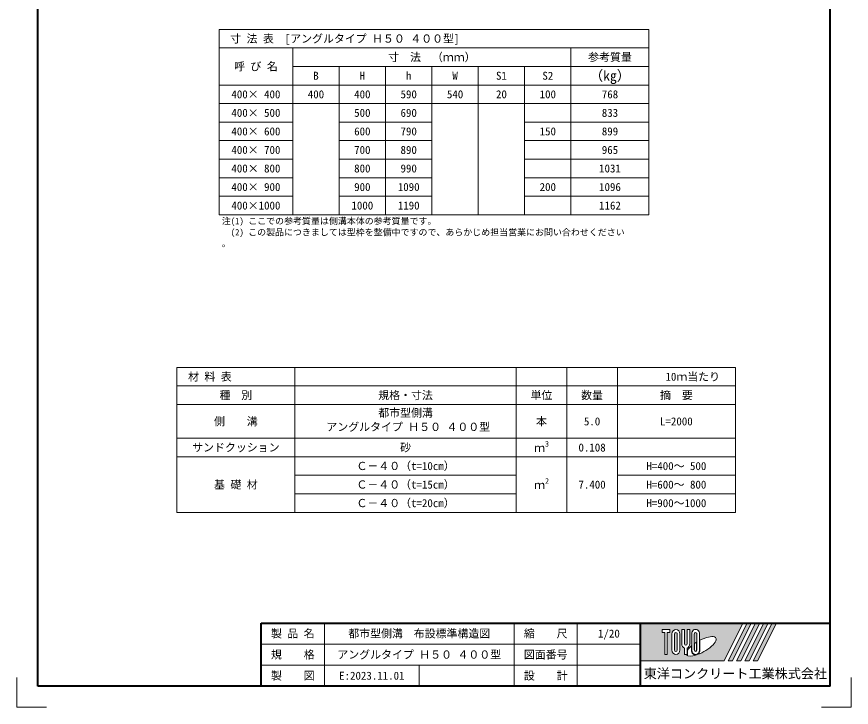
# Model space of a CAD drawing. Units: millimetres at full size; details may follow other scales. Extents: x 87398 to 114821, y -118528 to -105583.
# Drawn here: x 87398 to 91358, y -118428 to -115151 of the extents above; entities that cross this region are included whole.
import ezdxf
from ezdxf.enums import TextEntityAlignment as Align

# ---------------------------------------------------------------- set-up
doc = ezdxf.new("R2010")
doc.units = ezdxf.units.MM
doc.header["$LTSCALE"] = 25
for name, color, linetype, lineweight in [('Defpoints_2', 8, 'Continuous', 0), ('図枠', 7, 'Continuous', 5), ('寸法・材料表', 7, 'Continuous', 13)]:
    doc.layers.add(name, color=color, linetype=linetype, lineweight=lineweight)
doc.styles.add('ＭＳ ゴシック', font='')
doc.styles.get('ＭＳ ゴシック').set_extended_font_data('MS Gothic')

msp = doc.modelspace()

# ---------------------------------------------------------------- hatches: boundary and pattern name
at = {"layer": '図枠'}
h = msp.add_hatch(color=256, dxfattribs=at)
h.paths.add_polyline_path([(90357.6, -118028.12), (90357.6, -118208.12), (90753.6, -118208.12), (90843.6, -118028.12)])
edge = h.paths.add_edge_path(flags=16)
edge.add_ellipse((90645.12, -118138.93), major_axis=(70.52378, 39.47493), ratio=0.34714733547206955, start_angle=-144.3112160097977, end_angle=72.18990336618839, ccw=False)
edge.add_ellipse((90619.01, -118155.97), major_axis=(-0, 24), ratio=0.8463541666666666, start_angle=-160.70345628558343, end_angle=-90.00000000003429)
edge.add_line((90639.32, -118155.97), (90639.32, -118110.22))
edge = h.paths.add_edge_path(flags=16)
edge.add_ellipse((90619.01, -118080.28), major_axis=(-0, 22.15385), ratio=0.8463541725441261, start_angle=-90.00000000003786, end_angle=89.99999999996243, ccw=False)
edge.add_line((90637.76, -118080.28), (90637.76, -118155.97))
edge.add_ellipse((90619.01, -118155.97), major_axis=(-0, 22.15385), ratio=0.8463541725441261, start_angle=90, end_angle=-90, ccw=False)
edge.add_line((90600.26, -118155.97), (90600.26, -118080.28))
edge = h.paths.add_edge_path(flags=16)
edge.add_line((90625.26, -118080.28), (90625.26, -118155.97))
edge.add_ellipse((90619.01, -118155.97), major_axis=(-0, 7.38462), ratio=0.8463542107476151, start_angle=90, end_angle=-90, ccw=False)
edge.add_line((90612.76, -118155.97), (90612.76, -118080.28))
edge.add_ellipse((90619.01, -118080.28), major_axis=(-0, 7.38462), ratio=0.8463542107476151, start_angle=-90.00000000011352, end_angle=89.999999999887, ccw=False)
edge = h.paths.add_edge_path(flags=16)
edge.add_line((90623.69, -118118.96), (90623.69, -118155.97))
edge.add_ellipse((90619.01, -118155.97), major_axis=(0, 5.53846), ratio=0.8463540961371586, start_angle=90.00000000015052, end_angle=-89.99999999984993, ccw=False)
edge.add_line((90614.32, -118155.97), (90614.32, -118125.02))
edge.add_ellipse((90645.12, -118138.93), major_axis=(70.52378, 39.47493), ratio=0.3471473354720695, start_angle=107.79174171422798, end_angle=126.47131871370067, ccw=False)
edge = h.paths.add_edge_path(flags=16)
edge.add_line((90590.88, -118058.12), (90590.88, -118125.97))
edge.add_ellipse((90572.13, -118125.97), major_axis=(0, 22.15385), ratio=0.8463541725441261, start_angle=-163.34116638240334, end_angle=-89.99999999996226, ccw=False)
edge.add_line((90578.38, -118146.86), (90578.38, -118178.12))
edge.add_line((90578.38, -118178.12), (90565.88, -118178.12))
edge.add_line((90565.88, -118178.12), (90565.88, -118146.86))
edge.add_ellipse((90572.13, -118125.97), major_axis=(-0, 22.15385), ratio=0.8463541725441261, start_angle=89.99999999996243, end_angle=163.34116638240332, ccw=False)
edge.add_line((90553.38, -118125.97), (90553.38, -118058.12))
edge.add_line((90553.38, -118058.12), (90565.88, -118058.12))
edge.add_line((90565.88, -118058.12), (90565.88, -118125.97))
edge.add_ellipse((90572.13, -118125.97), major_axis=(-0, 7.38462), ratio=0.8463542107476151, start_angle=89.99999999999999, end_angle=-90.00000000000001)
edge.add_line((90578.38, -118125.97), (90578.38, -118058.12))
edge.add_line((90578.38, -118058.12), (90590.88, -118058.12))
edge = h.paths.add_edge_path(flags=16)
edge.add_line((90598.69, -118136.86), (90598.69, -118155.97))
edge.add_ellipse((90619.01, -118155.97), major_axis=(-0, 24), ratio=0.8463541666666666, start_angle=89.99999999999999, end_angle=-171.5442700514831)
edge.add_ellipse((90645.12, -118138.93), major_axis=(70.52378, 39.47493), ratio=0.34714733547206955, start_angle=-178.6495357247095, end_angle=-148.29244213023435, ccw=False)
edge.add_line((90575.69, -118179.97), (90579.94, -118179.97))
edge.add_line((90579.94, -118179.97), (90579.94, -118156.57))
edge.add_ellipse((90645.12, -118138.93), major_axis=(70.52378, 39.47493), ratio=0.3471473354720695, start_angle=148.21912047118397, end_angle=165.90812170313026, ccw=False)
edge = h.paths.add_edge_path(flags=16)
edge.add_ellipse((90525.26, -118080.28), major_axis=(-0, 22.15385), ratio=0.8463541725441261, start_angle=-90, end_angle=90, ccw=False)
edge.add_line((90544.01, -118080.28), (90544.01, -118155.97))
edge.add_ellipse((90525.26, -118155.97), major_axis=(-0, 22.15385), ratio=0.8463541725441261, start_angle=89.99999999996243, end_angle=-90.00000000003786, ccw=False)
edge.add_line((90506.51, -118155.97), (90506.51, -118080.28))
edge = h.paths.add_edge_path(flags=16)
edge.add_line((90531.51, -118080.28), (90531.51, -118155.97))
edge.add_ellipse((90525.26, -118155.97), major_axis=(-0, 7.38462), ratio=0.8463542107476151, start_angle=90, end_angle=-90, ccw=False)
edge.add_line((90519.01, -118155.97), (90519.01, -118080.28))
edge.add_ellipse((90525.26, -118080.28), major_axis=(-0, 7.38462), ratio=0.8463542107476151, start_angle=-90.00000000011352, end_angle=89.999999999887, ccw=False)
h.paths.add_polyline_path([(90497.13, -118058.12), (90497.13, -118072.89), (90484.63, -118072.89), (90484.63, -118178.12), (90472.13, -118178.12), (90472.13, -118072.89), (90459.63, -118072.89), (90459.63, -118058.12)], flags=16)
for points in [[(90773.4, -118208.12), (90793.2, -118208.12), (90883.2, -118028.12), (90863.4, -118028.12)], [(90922.8, -118028.12), (90903, -118028.12), (90813, -118208.12), (90832.8, -118208.12)], [(90962.4, -118028.12), (90942.6, -118028.12), (90852.6, -118208.12), (90872.4, -118208.12)], [(91002, -118028.12), (90982.2, -118028.12), (90892.2, -118208.12), (90912, -118208.12)]]:
    msp.add_hatch(color=256, dxfattribs=at).paths.add_polyline_path(points)

# ---------------------------------------------------------------- linework, layer by layer
at = {"layer": 'Defpoints_2'}
for p, q in [((88357.6, -115210.8), (90397.6, -115210.8)), ((88357.6, -115210.8), (88357.6, -115298.8)), ((90397.6, -115210.8), (90397.6, -115298.8)), ((90027.6, -115386.8), (90397.6, -115386.8)), ((88707.6, -115562.8), (88927.6, -115562.8)), ((89367.6, -115562.8), (90027.6, -115562.8)), ((89807.6, -115738.8), (90027.6, -115738.8)), ((89807.6, -115826.8), (90027.6, -115826.8)), ((89807.6, -116002.8), (90027.6, -116002.8)), ((88157.6, -116815.14), (90807.6, -116815.14)), ((88157.6, -116815.14), (88157.6, -116903.14)), ((88717.6, -116815.14), (88717.6, -116903.14)), ((89767.6, -116815.14), (89767.6, -116903.14)), ((90007.6, -116815.14), (90007.6, -116903.14)), ((90247.6, -116815.14), (90247.6, -116903.14)), ((90807.6, -116815.14), (90807.6, -116903.14))]:
    msp.add_line(p, q, dxfattribs=at)
at = {"layer": 'Defpoints_2', "color": 1, "lineweight": 13}
for p, q in [((87397.6, -118286.7), (87397.6, -118428.12)), ((91357.6, -118286.7), (91357.6, -118428.12)), ((87397.6, -118428.12), (87539.02, -118428.12)), ((91357.6, -118428.12), (91216.18, -118428.12))]:
    msp.add_line(p, q, dxfattribs=at)
at = {"layer": '図枠', "lineweight": 40}
for p, q in [((87497.6, -118328.12), (87497.6, -112828.12)), ((91257.6, -118328.12), (91257.6, -112828.12)), ((88557.6, -118028.12), (91257.6, -118028.12)), ((88557.6, -118328.12), (88557.6, -118028.12)), ((90357.6, -118328.12), (90357.6, -118028.12)), ((91257.6, -118328.12), (87497.6, -118328.12))]:
    msp.add_line(p, q, dxfattribs=at)
at = {"layer": '図枠', "lineweight": 13}
for p, q in [((88857.6, -118328.12), (88857.6, -118028.12)), ((89757.6, -118328.12), (89757.6, -118028.12)), ((90057.6, -118328.12), (90057.6, -118028.12)), ((88557.6, -118128.12), (90357.6, -118128.12)), ((88557.6, -118228.12), (90357.6, -118228.12)), ((89307.6, -118328.12), (89307.6, -118228.12))]:
    msp.add_line(p, q, dxfattribs=at)
at = {"layer": '図枠'}
for p, q in [((90357.6, -118028.12), (90843.6, -118028.12)), ((90843.6, -118028.12), (90753.6, -118208.12)), ((90863.4, -118028.12), (90773.4, -118208.12)), ((90883.2, -118028.12), (90793.2, -118208.12)), ((90903, -118028.12), (90813, -118208.12)), ((90922.8, -118028.12), (90832.8, -118208.12)), ((90942.6, -118028.12), (90852.6, -118208.12)), ((90863.4, -118028.12), (90883.2, -118028.12)), ((90962.4, -118028.12), (90872.4, -118208.12)), ((90982.2, -118028.12), (90892.2, -118208.12)), ((90903, -118028.12), (90922.8, -118028.12)), ((91002, -118028.12), (90912, -118208.12)), ((90942.6, -118028.12), (90962.4, -118028.12)), ((90982.2, -118028.12), (91002, -118028.12)), ((90459.63, -118058.12), (90459.63, -118072.89)), ((90459.63, -118058.12), (90497.13, -118058.12)), ((90472.13, -118072.89), (90459.63, -118072.89)), ((90472.13, -118072.89), (90472.13, -118178.12)), ((90484.63, -118072.89), (90484.63, -118178.12)), ((90497.13, -118072.89), (90484.63, -118072.89)), ((90497.13, -118058.12), (90497.13, -118072.89)), ((90506.51, -118080.28), (90506.51, -118155.97)), ((90519.01, -118155.97), (90519.01, -118080.28)), ((90531.51, -118080.28), (90531.51, -118155.97)), ((90544.01, -118155.97), (90544.01, -118080.28)), ((90553.38, -118058.12), (90565.88, -118058.12)), ((90553.38, -118125.97), (90553.38, -118058.12)), ((90565.88, -118058.12), (90565.88, -118125.97)), ((90578.38, -118058.12), (90590.88, -118058.12)), ((90578.38, -118125.97), (90578.38, -118058.12)), ((90590.88, -118058.12), (90590.88, -118125.97)), ((90600.26, -118080.28), (90600.26, -118155.97)), ((90612.76, -118155.97), (90612.76, -118080.28)), ((90625.26, -118080.28), (90625.26, -118155.97)), ((90637.76, -118155.97), (90637.76, -118080.28)), ((90614.32, -118155.97), (90614.32, -118125.02)), ((90623.69, -118118.96), (90623.69, -118155.97)), ((90639.32, -118155.97), (90639.32, -118110.22)), ((90565.88, -118146.86), (90565.88, -118178.12)), ((90578.38, -118146.86), (90578.38, -118178.12)), ((90579.94, -118156.57), (90579.94, -118179.97)), ((90598.69, -118136.86), (90598.69, -118155.97)), ((90484.63, -118178.12), (90472.13, -118178.12)), ((90578.38, -118178.12), (90565.88, -118178.12)), ((90575.69, -118179.97), (90579.94, -118179.97)), ((90357.6, -118208.12), (90753.6, -118208.12)), ((90773.4, -118208.12), (90793.2, -118208.12)), ((90813, -118208.12), (90832.8, -118208.12)), ((90852.6, -118208.12), (90872.4, -118208.12)), ((90892.2, -118208.12), (90912, -118208.12))]:
    msp.add_line(p, q, dxfattribs=at)
for centre, major_axis, ratio, start_param, end_param in [((90525.26, -118080.28), (-0, 22.15385), 0.846354, 4.71238898038469, 7.853981633974483), ((90525.26, -118080.28), (-0, 7.38462), 0.846354, 4.712388980383013, 7.853981633972813), ((90619.01, -118080.28), (-0, 22.15385), 0.846354, 4.712388980384131, 7.853981633973928), ((90619.01, -118080.28), (-0, 7.38462), 0.846354, 4.712388980383013, 7.853981633972813), ((90572.13, -118125.97), (-0, 22.15385), 0.846354, 1.5707963267943412, 2.8017557441351593), ((90572.13, -118125.97), (-0, 7.38462), 0.846354, 1.5707963267948963, 4.71238898038469), ((90572.13, -118125.97), (0, 22.15385), 0.846354, 3.4814295630444256, 4.7123889803852475), ((90645.12, -118138.93), (70.52378, 39.47493), 0.347147, 1.6817405097969969, 1.8219833196614286), ((90645.12, -118138.93), (70.52378, 39.47493), 0.347147, 4.262185332381764, 7.7429162813385854), ((90525.26, -118155.97), (-0, 22.15385), 0.846354, 1.5707963267943412, 4.712388980384131), ((90525.26, -118155.97), (-0, 7.38462), 0.846354, 1.5707963267948963, 4.71238898038469), ((90645.12, -118138.93), (70.52378, 39.47493), 0.347147, 2.0815196641224314, 2.515512607316709), ((90619.01, -118155.97), (-0, 24), 0.846354, 1.5707963267948963, 3.315467866329019), ((90619.01, -118155.97), (-0, 22.15385), 0.846354, 1.5707963267948963, 4.71238898038469), ((90619.01, -118155.97), (-0, 7.38462), 0.846354, 1.5707963267948963, 4.71238898038469), ((90619.01, -118155.97), (0, 5.53846), 0.846354, 1.5707963267971206, 4.7123889803869075), ((90619.01, -118155.97), (-0, 24), 0.846354, 3.5338438000146084, 4.712388980384183), ((90645.12, -118138.93), (70.52378, 39.47493), 0.347147, 3.209397509057236, 4.20044506328541)]:
    msp.add_ellipse(centre, major_axis=major_axis, ratio=ratio, start_param=start_param, end_param=end_param, dxfattribs=at)
at = {"layer": '寸法・材料表'}
for p, q in [((88357.6, -115298.8), (90397.6, -115298.8)), ((88357.6, -115298.8), (88357.6, -116090.8)), ((88707.6, -115298.8), (88707.6, -116090.8)), ((90027.6, -115298.8), (90027.6, -116090.8)), ((90397.6, -115298.8), (90397.6, -116090.8)), ((88707.6, -115386.8), (90027.6, -115386.8)), ((88927.6, -115386.8), (88927.6, -116090.8)), ((89147.6, -115386.8), (89147.6, -116090.8)), ((89367.6, -115386.8), (89367.6, -116090.8)), ((89587.6, -115386.8), (89587.6, -116090.8)), ((89807.6, -115386.8), (89807.6, -116090.8)), ((88357.6, -115474.8), (90397.6, -115474.8)), ((88357.6, -115562.8), (88707.6, -115562.8)), ((88927.6, -115562.8), (89367.6, -115562.8)), ((90027.6, -115562.8), (90397.6, -115562.8)), ((88357.6, -115650.8), (88707.6, -115650.8)), ((88927.6, -115650.8), (89367.6, -115650.8)), ((89807.6, -115650.8), (90397.6, -115650.8)), ((88357.6, -115738.8), (88707.6, -115738.8)), ((88927.6, -115738.8), (89367.6, -115738.8)), ((90027.6, -115738.8), (90397.6, -115738.8)), ((88357.6, -115826.8), (88707.6, -115826.8)), ((88927.6, -115826.8), (89367.6, -115826.8)), ((90027.6, -115826.8), (90397.6, -115826.8)), ((88357.6, -115914.8), (88707.6, -115914.8)), ((88927.6, -115914.8), (89367.6, -115914.8)), ((89807.6, -115914.8), (90397.6, -115914.8)), ((88357.6, -116002.8), (88707.6, -116002.8)), ((88927.6, -116002.8), (89367.6, -116002.8)), ((90027.6, -116002.8), (90397.6, -116002.8)), ((88357.6, -116090.8), (90397.6, -116090.8)), ((88157.6, -116903.14), (90807.6, -116903.14)), ((88157.6, -116903.14), (88157.6, -117503.14)), ((88717.6, -116903.14), (88717.6, -117503.14)), ((89767.6, -116903.14), (89767.6, -117503.14)), ((90007.6, -116903.14), (90007.6, -117503.14)), ((90247.6, -116903.14), (90247.6, -117503.14)), ((90807.6, -116903.14), (90807.6, -117503.14)), ((88157.6, -116991.14), (90807.6, -116991.14)), ((88157.6, -117151.14), (90807.6, -117151.14)), ((88157.6, -117239.14), (90807.6, -117239.14)), ((88717.6, -117327.14), (89767.6, -117327.14)), ((90247.6, -117327.14), (90807.6, -117327.14)), ((88717.6, -117415.14), (89767.6, -117415.14)), ((90247.6, -117415.14), (90807.6, -117415.14)), ((88157.6, -117503.14), (90807.6, -117503.14))]:
    msp.add_line(p, q, dxfattribs=at)

# ---------------------------------------------------------------- texts
at = {"layer": '図枠', "style": 'ＭＳ ゴシック'}
for s, height, p in [('製 品 名', 37.98, (88707.6, -118078.12)), ('都市型側溝\u3000布設標準構造図', 37.98, (89307.6, -118078.12)), ('縮\u3000\u3000尺', 37.98, (89907.6, -118078.12)), ('1/20', 37.98, (90207.6, -118078.12)), ('規\u3000\u3000格', 37.98, (88707.6, -118178.12)), ('アングルタイプ Ｈ５０ ４００型', 37.98, (89307.6, -118178.12)), ('図面番号', 37.98, (89907.6, -118178.12)), ('東洋コンクリート工業株式会社', 45.57, (90807.6, -118268.12)), ('製\u3000\u3000図', 37.98, (88707.6, -118278.12)), ('E:2023.11.01', 37.98, (89082.6, -118278.12)), ('設\u3000\u3000計', 37.98, (89907.6, -118278.12))]:
    msp.add_text(s, height=height, dxfattribs=at).set_placement(p, align=Align.MIDDLE_CENTER)
at = {"layer": '寸法・材料表', "style": 'ＭＳ ゴシック'}
for s, p in [('\u3000寸 法 表\u3000[アングルタイプ Ｈ５０ ４００型]', (88358.8, -115254.8)), ('\u3000材 料 表', (88158.8, -116859.14))]:
    msp.add_text(s, height=37.98, dxfattribs=at).set_placement(p, align=Align.MIDDLE_LEFT)
for s, height, p in [('寸\u3000法\u3000（ｍｍ）', 37.98, (89367.6, -115342.8)), ('参考質量', 37.98, (90212.6, -115342.8)), ('呼 び 名', 37.98, (88532.6, -115386.8)), ('B', 37.98, (88817.6, -115430.8)), ('H', 37.98, (89037.6, -115430.8)), ('h', 37.98, (89257.6, -115430.8)), ('W', 37.98, (89477.6, -115430.8)), ('S1', 37.98, (89697.6, -115430.8)), ('S2', 37.98, (89917.6, -115430.8)), ('（kg）', 47.47, (90212.6, -115430.8)), ('400× 400', 37.98, (88532.6, -115518.8)), ('400', 37.98, (88817.6, -115518.8)), ('400', 37.98, (89037.6, -115518.8)), ('590', 37.98, (89257.6, -115518.8)), ('540', 37.98, (89477.6, -115518.8)), ('20', 37.98, (89697.6, -115518.8)), ('100', 37.98, (89917.6, -115518.8)), ('768', 37.98, (90212.6, -115518.8)), ('400× 500', 37.98, (88532.6, -115606.8)), ('500', 37.98, (89037.6, -115606.8)), ('690', 37.98, (89257.6, -115606.8)), ('833', 37.98, (90212.6, -115606.8)), ('400× 600', 37.98, (88532.6, -115694.8)), ('600', 37.98, (89037.6, -115694.8)), ('790', 37.98, (89257.6, -115694.8)), ('150', 37.98, (89917.6, -115694.8)), ('899', 37.98, (90212.6, -115694.8)), ('400× 700', 37.98, (88532.6, -115782.8)), ('700', 37.98, (89037.6, -115782.8)), ('890', 37.98, (89257.6, -115782.8)), ('965', 37.98, (90212.6, -115782.8)), ('400× 800', 37.98, (88532.6, -115870.8)), ('800', 37.98, (89037.6, -115870.8)), ('990', 37.98, (89257.6, -115870.8)), ('1031', 37.98, (90212.6, -115870.8)), ('400× 900', 37.98, (88532.6, -115958.8)), ('900', 37.98, (89037.6, -115958.8)), ('1090', 37.98, (89257.6, -115958.8)), ('200', 37.98, (89917.6, -115958.8)), ('1096', 37.98, (90212.6, -115958.8)), ('400×1000', 37.98, (88532.6, -116046.8)), ('1000', 37.98, (89037.6, -116046.8)), ('1190', 37.98, (89257.6, -116046.8)), ('1162', 37.98, (90212.6, -116046.8)), ('\u3000\u3000\u300010ｍ当たり', 37.98, (90527.6, -116859.14)), ('種\u3000別', 37.98, (88437.6, -116947.14)), ('規格・寸法', 37.98, (89242.6, -116947.14)), ('単位', 37.98, (89887.6, -116947.14)), ('数量', 37.98, (90127.6, -116947.14)), ('摘\u3000要', 37.98, (90527.6, -116947.14)), ('側\u3000\u3000溝', 37.98, (88437.6, -117071.14)), ('本', 37.98, (89887.6, -117071.14)), ('5.0', 37.98, (90127.6, -117071.14)), ('L=2000', 37.98, (90527.6, -117071.14)), ('サンドクッション', 37.98, (88437.6, -117195.14)), ('砂', 37.98, (89242.6, -117195.14)), ('0.108', 37.98, (90127.6, -117195.14)), ('Ｃ－４０（t=10cm）', 37.98, (89242.6, -117283.14)), ('H=400～ 500', 37.98, (90527.6, -117283.14)), ('基 礎 材', 37.98, (88437.6, -117371.14)), ('Ｃ－４０（t=15cm）', 37.98, (89242.6, -117371.14)), ('7.400', 37.98, (90127.6, -117371.14)), ('H=600～ 800', 37.98, (90527.6, -117371.14)), ('Ｃ－４０（t=20cm）', 37.98, (89242.6, -117459.14)), ('H=900～1000', 37.98, (90527.6, -117459.14))]:
    msp.add_text(s, height=height, dxfattribs=at).set_placement(p, align=Align.MIDDLE_CENTER)
for s, height, p in [('注(1) ここでの参考質量は側溝本体の参考質量です。', 30.38, (88370.71, -116105.16)), ('\u3000(2) この製品につきましては型枠を整備中ですので、あらかじめ担当営業にお問い合わせください', 30.38, (88370.71, -116158.49)), ('。', 30.38, (88370.71, -116211.82)), ('都市型側溝', 37.98, (89113.1, -117011.9)), (' アングルタイプ Ｈ５０ ４００型', 37.98, (88841.15, -117078.57))]:
    msp.add_text(s, height=height, dxfattribs=at).set_placement(p, align=Align.TOP_LEFT)
for s, height, p in [('3', 26.58, (89904.44, -117199.27)), ('ｍ', 37.98, (89852.64, -117227.27)), ('ｍ', 37.98, (89852.64, -117403.27)), ('2', 26.58, (89904.44, -117375.27))]:
    msp.add_text(s, height=height, dxfattribs=at).set_placement(p, align=Align.BOTTOM_LEFT)

doc.saveas('drawing.dxf')
